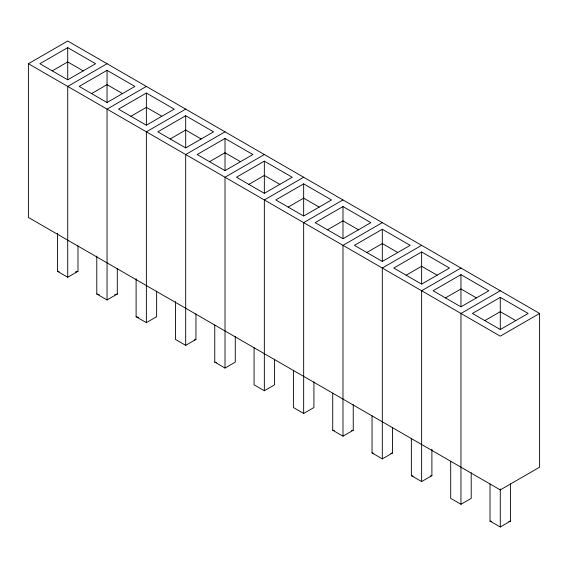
<?xml version="1.0" encoding="UTF-8"?>
<svg xmlns="http://www.w3.org/2000/svg" width="568" height="568" viewBox="0 0 568 568"><rect width="100%" height="100%" fill="white"/><g stroke="black" fill="none" stroke-linecap="round" stroke-linejoin="round"><path stroke-width="0.85" d="M28.4 63.722L67.72 41.017L539.6 313.458L539.6 467.194L500.28 489.9L28.4 217.459L28.4 63.722L500.28 336.157L539.6 313.458M67.72 47.634L39.859 63.722L67.72 79.811L95.587 63.722L67.72 47.634L67.72 79.577M52.242 70.872L67.72 61.933L83.205 70.872M107.047 63.722L67.72 86.428L67.72 277.248L57.46 271.319L57.46 233.356M107.047 70.34L79.179 86.428L107.047 102.517L134.914 86.428L107.047 70.34L107.047 102.283M91.562 93.578L107.047 84.639L122.525 93.578M146.367 86.428L107.047 109.127L107.047 299.947L96.787 294.025L96.787 256.061M146.367 93.038L118.499 109.127L146.367 125.216L174.234 109.127L146.367 93.038L146.367 124.988M130.888 116.277L146.367 107.345L161.852 116.277M185.693 109.127L146.367 131.833L146.367 322.652L136.107 316.731L136.107 278.76M185.693 115.744L157.826 131.833L185.693 147.921L213.561 131.833L185.693 115.744L185.693 147.687M170.208 138.982L185.693 130.044L201.171 138.982M225.013 131.833L185.693 154.539L185.693 345.358L175.434 339.43L175.434 301.466M225.013 138.443L197.146 154.539L225.013 170.627L252.881 154.539L225.013 138.443L225.013 170.393M209.535 161.688L225.013 152.749L240.498 161.688M264.34 154.539L225.013 177.237L225.013 368.057L214.754 362.135L214.754 325.052M264.34 161.149L236.473 177.237L264.34 193.326L292.208 177.237L264.34 161.149L264.34 193.092M67.72 277.248L77.986 271.319L77.986 245.717M248.855 184.387L264.34 175.448L279.818 184.387M303.66 177.237L264.34 199.943L264.34 390.763L254.073 384.834L254.073 347.751M303.66 183.854L275.792 199.943L303.66 216.032L331.527 199.943L303.66 183.854L303.66 215.797M107.047 299.947L117.306 294.025L117.306 268.423M288.182 207.093L303.66 198.154L319.145 207.093M342.987 199.943L303.66 222.642L303.66 413.461L293.4 407.54L293.4 370.457M342.987 206.553L315.119 222.642L342.987 238.73L370.854 222.642L342.987 206.553L342.987 238.503M146.367 322.652L156.633 316.731L156.633 291.121M327.502 229.791L342.987 220.86L358.465 229.791M382.307 222.642L342.987 245.348L342.987 436.167L332.72 430.246L332.72 393.162M382.307 229.259L354.439 245.348L382.307 261.436L410.174 245.348L382.307 229.259L382.307 261.202M185.693 345.358L195.953 339.43L195.953 313.827M366.829 252.497L382.307 243.558L397.792 252.497M421.633 245.348L382.307 268.053L382.307 458.873L372.047 452.945L372.047 415.861M421.633 251.958L393.766 268.053L421.633 284.142L449.501 268.053L421.633 251.958L421.633 283.908M225.013 368.057L235.28 362.135L235.28 336.526M406.148 275.203L421.633 266.264L437.111 275.203M460.953 268.053L421.633 290.752L421.633 481.572L411.367 475.65L411.367 438.567M460.953 274.663L433.086 290.752L460.953 306.841L488.821 290.752L460.953 274.663L460.953 306.606M264.34 390.763L274.6 384.834L274.6 359.232M445.475 297.902L460.953 288.963L476.438 297.902M500.28 290.752L460.953 313.458L460.953 504.277L450.694 498.349L450.694 461.266M500.28 297.369L472.413 313.458L500.28 329.546L528.141 313.458L500.28 297.369L500.28 329.312M303.66 413.461L313.926 407.54L313.926 381.937M484.795 320.608L500.28 311.669L515.758 320.608M342.987 436.167L353.246 430.246L353.246 404.636M382.307 458.873L392.566 452.945L392.566 427.342M421.633 481.572L431.893 475.65L431.893 449.16M460.953 504.277L471.213 498.349L471.213 472.746M490.014 483.971L490.014 521.055L500.28 526.983L510.54 521.055L510.54 483.971M75.409 271.973L77.986 271.319M114.729 294.678L117.306 294.025M194.235 339.863L195.953 339.43M351.528 430.679L353.246 430.246M390.848 453.378L392.566 452.945M430.175 476.083L431.893 475.65M508.821 521.488L510.54 521.055M57.46 271.319L59.164 271.752M96.787 294.025L99.336 294.678M136.107 316.731L138.663 317.377M214.754 362.135L216.458 362.569M332.72 430.246L334.424 430.679M372.047 452.945L373.744 453.378M411.367 475.65L413.071 476.083M490.014 521.055L491.718 521.488M500.28 489.012L500.28 526.983"/></g></svg>
